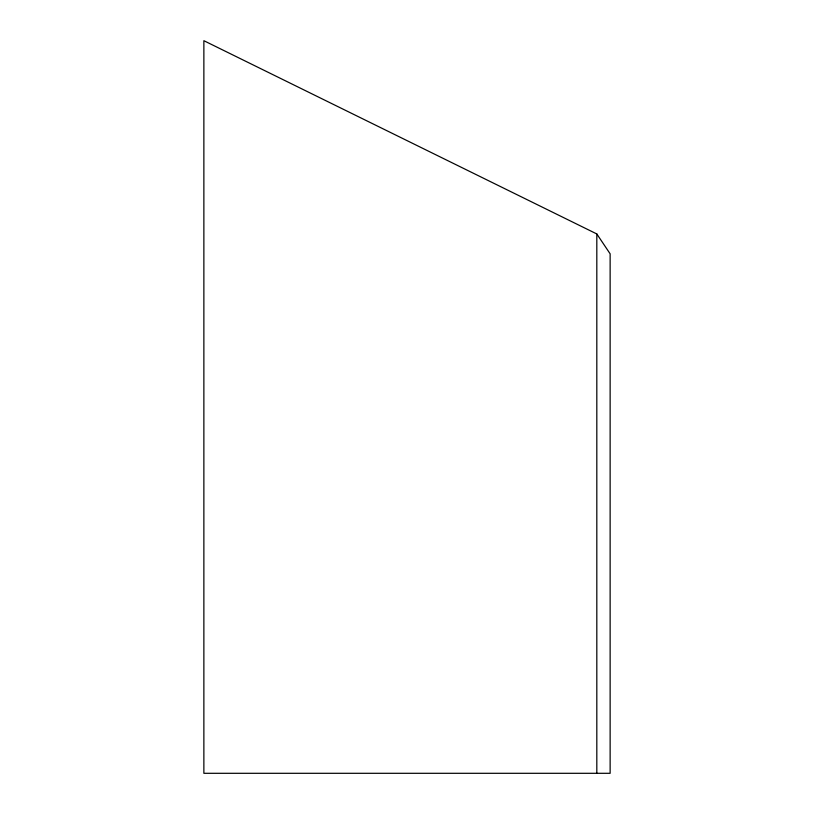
<?xml version="1.0" encoding="UTF-8"?>
<svg xmlns="http://www.w3.org/2000/svg" width="814" height="814" viewBox="0 0 814 814"><rect width="100%" height="100%" fill="white"/><g stroke="black" fill="none" stroke-linecap="round" stroke-linejoin="round"><path stroke-width="1.22" d="M596.815 233.954L203.866 40.7L203.866 773.3L610.134 773.3L610.134 253.815L596.815 233.954L596.815 773.3"/></g></svg>
